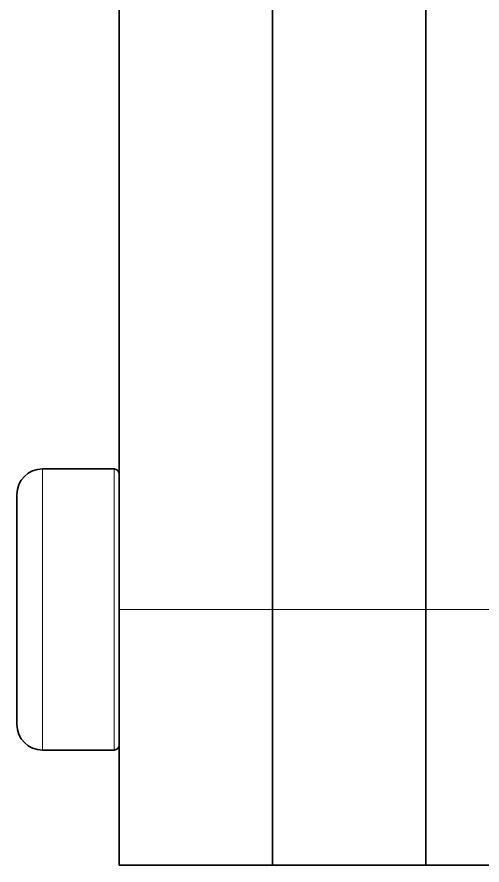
# Model space of a CAD drawing. Extents: x 291 to 828, y 188 to 662.
# Drawn here: x 416.5 to 425.6, y 423.82 to 440.41 of the extents above; entities that cross this region are included whole.
import ezdxf

# ---------------------------------------------------------------- set-up
doc = ezdxf.new("R2010")
doc.units = 0

msp = doc.modelspace()

# ---------------------------------------------------------------- linework, layer by layer
at = {"color": 7, "lineweight": 35}
for p, q in [((418.502, 428.82), (418.502, 485.2)), ((421.502, 428.82), (421.502, 485.2)), ((421.502, 428.82), (421.502, 485.2)), ((424.502, 428.82), (424.502, 485.2)), ((424.502, 428.82), (424.502, 472.156))]:
    msp.add_line(p, q, dxfattribs=at)
at = {"color": 7, "lineweight": 13, "ltscale": 0.129084}
for p, q in [((417.002, 431.57), (417.002, 426.406)), ((418.402, 431.57), (418.402, 426.406))]:
    msp.add_line(p, q, dxfattribs=at)
at = {"color": 7, "lineweight": 35, "ltscale": 0.035}
for p, q in [((418.402, 431.57), (417.002, 431.57)), ((418.402, 426.07), (417.002, 426.07))]:
    msp.add_line(p, q, dxfattribs=at)
at = {"color": 7, "lineweight": 35, "ltscale": 0.105614}
msp.add_line((416.502, 431.07), (416.502, 426.845), dxfattribs=at)
at = {"color": 7, "lineweight": 13, "ltscale": 0.075}
for p, q in [((421.502, 428.82), (418.502, 428.82)), ((424.502, 428.82), (421.502, 428.82)), ((424.502, 428.82), (427.502, 428.82))]:
    msp.add_line(p, q, dxfattribs=at)
at = {"color": 7, "lineweight": 35, "ltscale": 0.125}
for p, q in [((418.502, 428.82), (418.502, 423.82)), ((421.502, 428.82), (421.502, 423.82)), ((421.502, 428.82), (421.502, 423.82)), ((424.502, 428.82), (424.502, 423.82)), ((424.502, 428.82), (424.502, 423.82))]:
    msp.add_line(p, q, dxfattribs=at)
at = {"color": 7, "lineweight": 35, "ltscale": 0.006886}
msp.add_line((416.502, 426.845), (416.502, 426.57), dxfattribs=at)
at = {"color": 7, "lineweight": 13, "ltscale": 0.008416}
for p, q in [((417.002, 426.406), (417.002, 426.07)), ((418.402, 426.406), (418.402, 426.07))]:
    msp.add_line(p, q, dxfattribs=at)
at = {"color": 7, "lineweight": 35, "ltscale": 0.075}
for p, q in [((421.502, 423.82), (418.502, 423.82)), ((424.502, 423.82), (421.502, 423.82)), ((424.502, 423.82), (427.502, 423.82))]:
    msp.add_line(p, q, dxfattribs=at)
at = {"color": 7, "lineweight": 35}
for centre, radius, start, end in [((417.002, 431.07), 0.5, 90, 180), ((418.402, 431.47), 0.1, 0.0336, 89.9664), ((417.002, 426.57), 0.5, 180, 270), ((418.402, 426.17), 0.1, 270.0336, 359.9664)]:
    msp.add_arc(centre, radius, start, end, dxfattribs=at)

doc.saveas('drawing.dxf')
